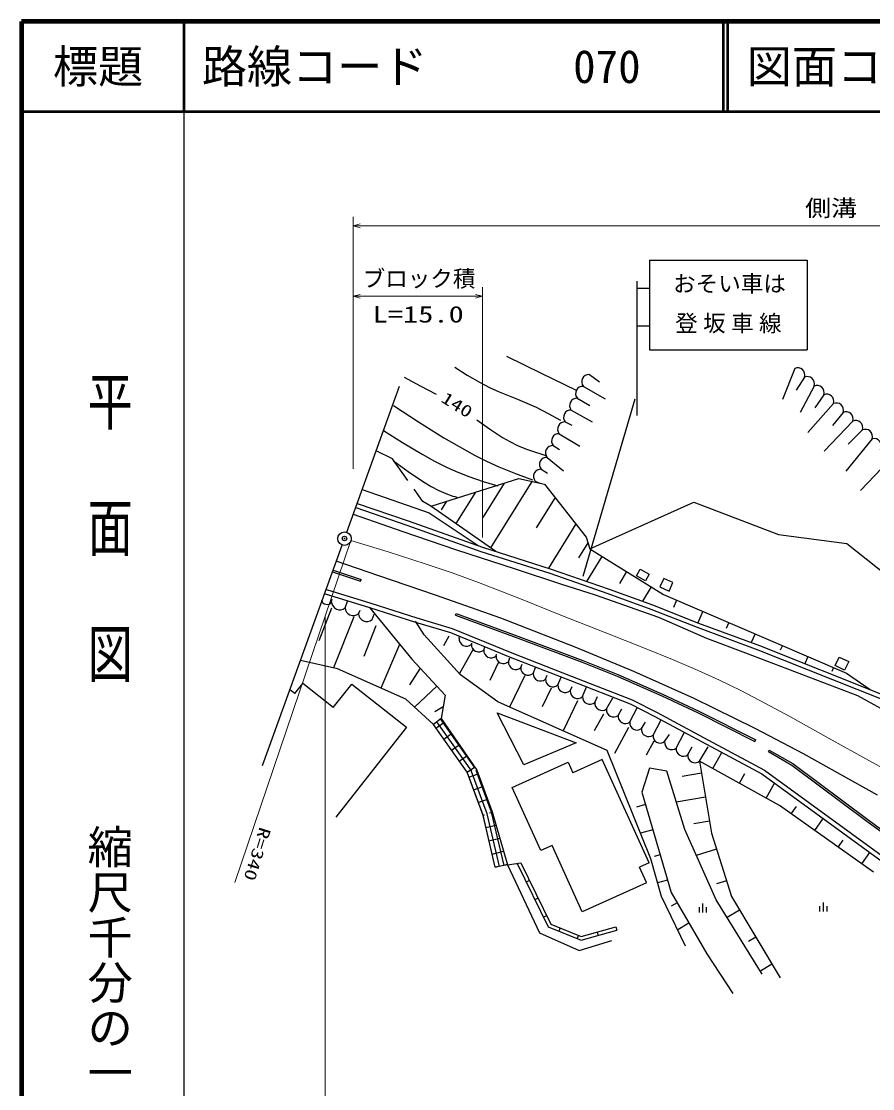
# Model space of a CAD drawing. Units: millimetres, scale not verified. Extents: x 40000 to 680000, y 20000 to 380000.
# Drawn here: x 40000 to 134331, y 261713 to 380000 of the extents above; entities that cross this region are included whole.
import ezdxf
from ezdxf.enums import TextEntityAlignment as Align

# ---------------------------------------------------------------- set-up
doc = ezdxf.new("R2010")
doc.units = ezdxf.units.MM
doc.header["$LTSCALE"] = 1000
doc.header["$PDMODE"] = 32
doc.header["$PDSIZE"] = 500
doc.linetypes.add('CHAIN', pattern=[18.5, 12, -1.5, 3.5, -1.5])
for name, color, linetype, lineweight in [('M-BGD', 7, 'Continuous', 25), ('M-BMK', 2, 'CHAIN', 13), ('M-BMK-OTRS', 5, 'Continuous', 25), ('M-BMK-SRVR', 3, 'Continuous', 25), ('M-STR-HTXT', 7, 'Continuous', 13), ('M-STR-STRC', 7, 'Continuous', 25), ('M-TTL', 2, 'Continuous', 140), ('M-TTL-BAND', 7, 'Continuous', 25), ('M-TTL-LINE', 7, 'Continuous', 50)]:
    doc.layers.add(name, color=color, linetype=linetype, lineweight=lineweight)
doc.layers.add('M-OTRS', color=6, linetype='Continuous')
doc.layers.add('M-TTL-TXT', color=7, linetype='Continuous')
doc.styles.add('@ＭＳ ゴシック', font='')
doc.styles.add('ＭＳ ゴシック', font='')
doc.styles.get('@ＭＳ ゴシック').set_extended_font_data('@MS Gothic')
doc.styles.get('ＭＳ ゴシック').set_extended_font_data('MS Gothic')

msp = doc.modelspace()

# ---------------------------------------------------------------- hatches: boundary and pattern name
at = {"layer": 'M-BGD'}
h = msp.add_hatch(dxfattribs=at)
h.set_pattern_fill('USER', color=256, style=0, pattern_type=2)
h.set_pattern_definition([(125.217, (89397, 296776), (-408.485, -288.34), []), (215.217, (89397, 296776), (1730, -2450.9), []), (215.22, (88940, 298290), (1730, -2450.9), [])])
h.paths.add_polyline_path([(89397, 296776), (85664, 302064), (86507, 302738), (90464, 296996)])
h = msp.add_hatch(dxfattribs=at)
h.set_pattern_fill('USER', color=256, style=0, pattern_type=2)
h.set_pattern_definition([(110.225, (91155, 292004), (-469.17, -172.853), []), (200.225, (91155, 292004), (1037.1, -2815), []), (200.225, (91106, 293584), (1037, -2815), [])])
h.paths.add_polyline_path([(91155, 292004), (89397, 296776), (90464, 296996), (92160, 292380)])
h = msp.add_hatch(dxfattribs=at)
h.set_pattern_fill('USER', color=256, style=0, pattern_type=2)
h.set_pattern_definition([(103.223, (92505, 286257), (-486.743, -114.37), []), (193.223, (92505, 286257), (686.2, -2920.5), []), (193.22, (92649, 287832), (686.2, -2920.5), [])])
h.paths.add_polyline_path([(92505, 286257), (91155, 292004), (92160, 292380), (93887, 286509)])

# ---------------------------------------------------------------- linework, layer by layer
for p, q in [((102939, 340856), (104063, 340044)), ((125702, 341529), (124332, 338104)), ((102273, 339545), (104688, 338171)), ((126773, 340555), (125873, 339132)), ((127843, 339581), (126302, 336648)), ((128913, 338607), (127929, 337162)), ((101607, 338233), (103002, 337422)), ((129984, 337633), (127158, 334422)), ((100941, 336922), (103252, 335611)), ((131054, 336659), (129898, 335192)), ((100275, 335611), (101004, 335236)), ((132125, 335685), (128956, 332367)), ((99609, 334299), (101878, 332926)), ((134266, 333737), (131354, 330140)), ((133195, 334711), (131611, 333137)), ((81135, 331523), (79322, 332407)), ((98943, 332988), (99630, 332551)), ((82829, 329099), (81135, 331523)), ((98277, 331677), (100067, 330178)), ((136107, 331310), (132981, 327999)), ((97611, 330366), (98319, 329928)), ((85511, 326300), (95110, 329335)), ((96548, 329017), (92001, 321665)), ((95110, 329335), (97987, 328699)), ((96945, 329054), (97444, 328819)), ((77779, 328132), (85181, 325523)), ((84476, 326794), (83535, 328158)), ((90310, 327817), (88158, 324337)), ((93510, 328829), (91142, 325001)), ((97987, 328699), (102575, 322841)), ((77220, 326582), (82867, 324650)), ((85370, 326276), (84476, 326794)), ((87111, 326806), (86536, 325876)), ((99134, 327235), (97056, 323876)), ((102975, 321547), (114525, 326709)), ((114525, 326709), (123885, 323114)), ((76786, 325379), (82278, 323463)), ((77050, 326111), (82703, 324177)), ((85181, 325523), (90615, 321903)), ((92590, 321255), (85370, 326276)), ((82703, 324177), (90930, 321261)), ((82867, 324650), (91089, 321734)), ((101428, 324306), (98395, 319402)), ((82278, 323463), (88227, 321437)), ((123885, 323114), (131475, 322144)), ((102775, 322194), (101747, 320532)), ((102575, 322841), (102975, 321547)), ((131475, 322144), (138952, 316151)), ((88227, 321437), (94736, 319325)), ((90930, 321261), (98544, 318830)), ((91089, 321734), (98702, 319304)), ((104339, 320703), (102627, 317935)), ((102975, 321547), (111163, 316482)), ((79599, 318544), (74902, 320158)), ((74485, 319002), (77583, 317946)), ((74553, 319190), (77647, 318136)), ((85904, 316413), (79599, 318544)), ((94736, 319325), (99737, 317643)), ((98544, 318830), (104976, 316586)), ((98702, 319304), (105142, 317058)), ((107069, 319015), (106264, 317714)), ((108163, 318530), (108554, 319274)), ((109163, 318005), (108163, 318530)), ((108554, 319274), (109553, 318749)), ((109553, 318749), (109163, 318005)), ((111179, 318259), (110757, 317323)), ((112195, 317802), (111179, 318259)), ((73822, 317043), (78710, 315509)), ((77583, 317946), (77647, 318136)), ((99737, 317643), (103573, 316436)), ((105142, 317058), (109939, 315334)), ((109798, 317326), (108816, 315738)), ((110757, 317323), (111774, 316865)), ((111774, 316865), (112195, 317802)), ((73672, 316566), (78560, 315032)), ((74372, 315648), (74456, 315947)), ((93122, 313870), (85904, 316413)), ((103573, 316436), (110587, 313979)), ((104976, 316586), (109762, 314866)), ((111163, 316482), (131426, 307764)), ((112611, 315859), (112262, 315048)), ((74375, 314956), (72947, 311342)), ((75867, 314996), (76155, 315750)), ((77361, 314344), (77559, 314753)), ((78560, 315032), (83659, 313419)), ((78560, 315032), (83271, 309311)), ((78710, 315509), (83806, 313897)), ((109762, 314866), (114871, 312847)), ((109939, 315334), (115050, 313314)), ((76834, 313985), (74602, 308334)), ((78855, 313693), (79111, 314309)), ((84619, 312002), (83692, 313509)), ((83806, 313897), (87732, 312727)), ((88117, 314179), (88186, 314367)), ((88117, 314179), (95222, 311574)), ((88186, 314367), (95292, 311762)), ((101371, 310654), (93122, 313870)), ((110587, 313979), (115933, 311651)), ((115505, 314614), (114961, 313349)), ((79292, 313014), (77947, 309608)), ((83659, 313419), (87565, 312255)), ((87732, 312727), (94336, 309997)), ((114871, 312847), (121602, 310341)), ((115050, 313314), (121781, 310808)), ((118400, 313369), (118110, 312695)), ((88676, 307559), (84619, 312002)), ((87379, 311866), (86771, 310799)), ((87565, 312255), (94150, 309533)), ((88496, 311602), (88537, 311866)), ((95222, 311574), (102128, 308989)), ((95292, 311762), (102200, 309176)), ((115933, 311651), (120244, 310013)), ((121295, 312123), (120874, 311146)), ((81896, 310920), (79838, 306093)), ((90046, 310347), (88541, 307706)), ((89864, 310958), (89957, 311093)), ((91232, 310314), (91352, 310670)), ((94336, 309997), (101018, 307397)), ((107878, 307961), (101371, 310654)), ((120244, 310013), (132648, 305277)), ((121602, 310341), (135274, 304905)), ((121781, 310808), (135491, 305356)), ((124326, 310819), (124100, 310295)), ((75047, 308232), (70939, 309174)), ((83271, 309311), (86979, 305333)), ((92844, 308888), (91917, 306950)), ((92601, 309670), (92648, 309872)), ((93969, 309026), (94143, 309474)), ((94150, 309533), (100837, 306931)), ((95338, 308382), (95488, 308751)), ((102128, 308989), (106007, 307434)), ((102200, 309176), (106085, 307619)), ((127166, 309597), (126824, 308803)), ((130180, 308594), (130631, 309540)), ((130631, 309540), (131677, 309042)), ((131677, 309042), (131227, 308096)), ((82597, 304862), (75047, 308232)), ((84198, 308317), (83012, 306468)), ((92781, 304584), (88676, 307559)), ((96706, 307738), (96958, 308402)), ((106085, 307619), (111059, 305447)), ((114571, 304946), (107878, 307961)), ((130006, 308375), (129821, 307946)), ((131227, 308096), (130180, 308594)), ((131426, 307764), (134039, 305934)), ((70297, 305513), (71173, 306623)), ((74570, 303941), (71173, 306623)), ((74570, 303941), (76630, 306549)), ((76630, 306549), (82691, 301762)), ((95773, 307486), (94103, 303995)), ((98074, 307094), (98254, 307530)), ((99443, 306450), (99799, 307306)), ((100837, 306931), (107472, 304354)), ((101018, 307397), (107678, 304811)), ((106007, 307434), (110976, 305265)), ((70297, 305513), (69768, 305931)), ((86052, 306328), (83548, 303994)), ((86979, 305333), (86507, 302738)), ((98703, 306085), (97724, 304038)), ((100811, 305806), (101044, 306285)), ((102180, 305162), (102639, 306235)), ((103548, 304518), (103860, 305188)), ((110976, 305265), (114997, 303353)), ((111059, 305447), (115085, 303533)), ((132648, 305277), (139114, 301742)), ((85664, 302064), (82597, 304862)), ((86743, 304036), (85831, 303461)), ((104912, 299181), (92781, 304584)), ((101632, 304683), (100038, 301352)), ((104837, 303795), (105529, 305014)), ((107472, 304354), (110208, 302946)), ((107678, 304811), (110440, 303389)), ((121325, 301618), (114571, 304946)), ((92716, 303352), (101474, 300021)), ((95671, 297603), (92716, 303352)), ((104494, 303233), (103489, 301361)), ((106126, 303072), (106526, 303793)), ((107415, 302348), (108220, 303918)), ((110208, 302946), (115351, 300186)), ((110440, 303389), (115587, 300627)), ((114997, 303353), (121292, 300176)), ((115085, 303533), (121382, 300355)), ((82691, 301762), (74835, 291814)), ((86507, 302738), (85664, 302064)), ((89397, 296776), (85664, 302064)), ((86507, 302738), (90464, 296996)), ((107287, 301734), (105735, 298841)), ((108704, 301625), (109167, 302323)), ((109993, 300902), (110886, 302572)), ((111281, 300179), (111808, 300953)), ((112570, 299455), (113477, 301227)), ((115587, 300627), (122331, 297011)), ((126673, 298813), (121325, 301618)), ((101474, 300021), (95671, 297603)), ((110080, 300235), (109240, 298669)), ((113859, 298732), (114349, 299582)), ((115148, 298009), (116118, 299607)), ((115351, 300186), (122064, 296587)), ((121292, 300176), (121382, 300355)), ((104361, 298195), (101124, 296726)), ((109563, 286732), (104361, 298195)), ((109741, 287166), (104912, 299181)), ((116622, 297190), (117612, 298974)), ((122777, 299061), (122877, 299234)), ((122777, 299061), (125366, 297575)), ((122877, 299234), (125476, 297742)), ((134885, 294251), (126673, 298813)), ((90464, 296996), (92160, 292380)), ((94381, 295078), (100593, 297897)), ((100593, 297897), (101124, 296726)), ((109614, 297238), (108757, 294588)), ((111524, 296887), (109614, 297238)), ((123994, 293099), (115148, 298009)), ((115148, 298009), (116473, 290020)), ((122331, 297011), (139640, 284408)), ((125366, 297575), (133827, 291253)), ((125476, 297742), (133946, 291414)), ((91155, 292004), (89397, 296776)), ((113511, 290435), (111524, 296887)), ((115369, 296677), (113211, 296319)), ((119571, 295554), (120179, 296649)), ((122064, 296587), (139346, 284004)), ((97551, 288093), (94381, 295078)), ((108757, 294588), (111991, 283443)), ((122520, 293917), (123444, 295582)), ((115811, 294014), (112574, 293478)), ((92160, 292380), (93887, 286509)), ((109161, 293195), (108171, 292908)), ((134439, 285694), (123994, 293099)), ((125300, 292173), (125877, 292987)), ((92505, 286257), (91155, 292004)), ((116252, 291351), (114526, 291065)), ((127911, 290322), (128850, 291646)), ((133827, 291253), (142418, 284996)), ((133946, 291414), (142536, 285158)), ((109970, 290409), (108598, 290010)), ((116980, 282640), (113511, 290435)), ((116473, 290020), (118694, 283005)), ((98815, 288666), (97551, 288093)), ((102156, 281304), (98815, 288666)), ((130522, 288471), (131071, 289245)), ((110778, 287622), (110123, 287432)), ((117028, 288266), (114791, 287558)), ((133133, 286620), (134025, 287878)), ((93887, 286509), (92505, 286257)), ((93887, 286509), (95363, 286728)), ((93887, 286509), (97403, 278979)), ((94948, 286667), (98362, 279647)), ((95363, 286728), (98654, 279959)), ((109563, 286732), (108493, 286246)), ((110939, 282993), (109741, 287166)), ((109265, 284547), (108493, 286246)), ((96311, 284778), (95951, 284603)), ((109255, 284525), (102156, 281304)), ((111587, 284836), (110501, 284520)), ((118139, 284759), (117034, 284409)), ((97259, 282828), (96900, 282653)), ((113605, 277507), (110939, 282993)), ((111991, 283443), (115966, 276652)), ((118694, 283005), (124072, 273989)), ((112654, 282311), (112008, 281933)), ((115090, 281825), (115090, 281225)), ((115490, 282223), (115490, 281223)), ((115890, 281825), (115890, 281225)), ((122085, 274418), (116980, 282640)), ((128447, 281943), (128447, 281343)), ((128847, 282340), (128847, 281340)), ((129247, 281943), (129247, 281343)), ((98208, 280878), (97848, 280703)), ((119591, 281502), (118201, 280673)), ((98362, 279647), (102016, 278155)), ((98654, 279959), (102040, 278577)), ((99716, 279526), (99565, 279155)), ((102016, 278155), (105994, 279274)), ((102040, 278577), (105886, 279659)), ((105886, 279659), (105994, 279274)), ((113979, 280047), (112727, 279314)), ((97403, 278979), (101810, 277040)), ((101724, 278706), (101572, 278336)), ((101810, 277040), (105432, 278145)), ((103799, 279072), (103907, 278687)), ((121383, 278497), (120582, 278019)), ((115966, 276652), (118850, 272248)), ((123176, 275492), (121893, 274726))]:
    msp.add_line(p, q, dxfattribs=at)
for points in [[(93750, 342884), (97605, 341016), (101464, 339128)], [(88016, 341673), (89403, 340792), (90825, 339959), (91865, 339431), (92932, 338956), (94989, 338120), (97030, 337226), (98382, 336540), (99728, 335817)], [(82414, 340549), (84194, 339621), (85962, 338668)], [(81231, 337432), (84007, 335619), (86825, 333850), (88496, 332863), (90197, 331928), (91529, 331260), (92893, 330642), (94765, 329893), (96658, 329193)], [(90483, 335830), (91877, 334838), (93316, 333890), (94138, 333417), (94986, 332997), (95975, 332597), (96988, 332252), (97552, 332075), (98129, 331901)], [(80140, 334646), (82251, 333310), (84403, 332019), (85770, 331266), (87173, 330562), (88366, 330025), (89591, 329541), (91178, 329001), (92781, 328507)], [(81231, 331294), (82872, 330105), (84563, 328957), (85394, 328452), (86251, 328001), (87020, 327671), (87820, 327393), (88039, 327324), (88258, 327255)]]:
    msp.add_lwpolyline(points, dxfattribs=at)
for centre, radius, start, end in [((102880, 340062), 797, 85.69219, 220.45245), ((126034, 340819), 784, 340.31767, 115.07794), ((102214, 338750), 797, 85.69219, 220.45245), ((127105, 339845), 784, 340.31767, 115.07794), ((128175, 338871), 784, 340.31767, 115.07794), ((129246, 337897), 784, 340.31767, 115.07794), ((101547, 337439), 797, 85.69219, 220.45245), ((130316, 336923), 784, 340.31767, 115.07794), ((100881, 336128), 797, 85.69219, 220.45245), ((131387, 335949), 784, 340.31767, 115.07794), ((100215, 334816), 797, 85.69219, 220.45245), ((132457, 334975), 784, 340.31767, 115.07794), ((133527, 334001), 784, 340.31767, 115.07794), ((99549, 333505), 797, 85.69219, 220.45245), ((134463, 332931), 830, 330.61084, 103.77333), ((98883, 332194), 797, 85.69219, 220.45245), ((98217, 330882), 797, 85.69219, 220.45245), ((97551, 329571), 797, 85.69219, 220.45245), ((73865, 315997), 616, 190.64374, 325.404), ((75285, 315702), 914, 183.38846, 309.48845), ((76780, 315050), 914, 183.38846, 309.48845), ((78274, 314398), 914, 183.38846, 309.48845), ((89317, 311571), 822, 177.85181, 311.74594), ((90685, 310927), 822, 177.85181, 311.74594), ((92054, 310283), 822, 177.85181, 311.74594), ((93422, 309639), 822, 177.85181, 311.74594), ((94791, 308995), 822, 177.85181, 311.74594), ((96159, 308351), 822, 177.85181, 311.74594), ((97527, 307707), 822, 177.85181, 311.74594), ((98896, 307063), 822, 177.85181, 311.74594), ((100264, 306419), 822, 177.85181, 311.74594), ((101633, 305775), 822, 177.85181, 311.74594), ((103001, 305131), 822, 177.85181, 311.74594), ((104343, 304425), 801, 173.32144, 308.0817), ((105632, 303702), 801, 173.32144, 308.0817), ((106921, 302978), 801, 173.32144, 308.0817), ((108210, 302255), 801, 173.32144, 308.0817), ((109499, 301532), 801, 173.32144, 308.0817), ((110788, 300809), 801, 173.32144, 308.0817), ((112077, 300085), 801, 173.32144, 308.0817), ((113365, 299362), 801, 173.32144, 308.0817), ((114654, 298639), 801, 173.32144, 308.0817)]:
    msp.add_arc(centre, radius, start, end, dxfattribs=at)
at = {"layer": 'M-BMK'}
msp.add_lwpolyline([(76526, 322453), (80649, 321199), (84762, 319886), (87722, 318869), (90672, 317792), (95319, 315984), (99955, 314127), (104593, 312296), (109241, 310465), (112136, 309284), (115010, 308047), (117375, 306966), (119722, 305826), (122455, 304410), (125161, 302941), (129522, 300515), (133897, 298094), (138262, 295678)], dxfattribs=at)
msp.add_lwpolyline([(76526, 322453), (80649, 321199), (84762, 319886), (87722, 318869), (90672, 317792), (95319, 315984), (99955, 314127), (104593, 312296), (109241, 310465), (112136, 309284), (115010, 308047), (117375, 306966), (119722, 305826), (122455, 304410), (125161, 302941), (129522, 300515), (133897, 298094), (138262, 295678)], dxfattribs=at)
msp.add_lwpolyline([(76526, 322453), (80649, 321199), (84762, 319886), (87722, 318869), (90672, 317792), (95319, 315984), (99955, 314127), (104593, 312296), (109241, 310465), (112136, 309284), (115010, 308047), (117375, 306966), (119722, 305826), (122455, 304410), (125161, 302941), (129522, 300515), (133897, 298094), (138262, 295678)], dxfattribs=at)
msp.add_lwpolyline([(76526, 322453), (80649, 321199), (84762, 319886), (87722, 318869), (90672, 317792), (95319, 315984), (99955, 314127), (104593, 312296), (109241, 310465), (112136, 309284), (115010, 308047), (117375, 306966), (119722, 305826), (122455, 304410), (125161, 302941), (129522, 300515), (133897, 298094), (138262, 295678)], dxfattribs=at)
msp.add_lwpolyline([(76526, 322453), (80649, 321199), (84762, 319886), (87722, 318869), (90672, 317792), (95319, 315984), (99955, 314127), (104593, 312296), (109241, 310465), (112136, 309284), (115010, 308047), (117375, 306966), (119722, 305826), (122455, 304410), (125161, 302941), (129522, 300515), (133897, 298094), (138262, 295678)], dxfattribs=at)
at = {"layer": 'M-BMK-OTRS'}
for p, q in [((76062, 323374), (81911, 339581)), ((66736, 297527), (75553, 321963))]:
    msp.add_line(p, q, dxfattribs=at)
at = {"layer": 'M-BMK-SRVR'}
msp.add_circle((75808, 322668), 746, dxfattribs=at)
at = {"layer": 'M-OTRS'}
msp.add_point((75799, 322693), dxfattribs=at)
at = {"layer": 'M-STR-HTXT'}
for p, q in [((76786, 330394), (76786, 358337)), ((76786, 357337), (198599, 357337)), ((91089, 350525), (91089, 322809)), ((76786, 349525), (91089, 349525)), ((76526, 322453), (63640, 284543)), ((73672, 313985), (73672, 242391))]:
    msp.add_line(p, q, dxfattribs=at)
for points in [[(77536, 357122), (76786, 357337), (77536, 357551)], [(77536, 349309), (76786, 349525), (77536, 349739)], [(90339, 349740), (91089, 349525), (90339, 349311)]]:
    msp.add_lwpolyline(points, dxfattribs=at)
at = {"layer": 'M-STR-STRC'}
for p, q in [((109591, 353523), (127092, 353523)), ((109591, 353523), (109591, 343591)), ((127092, 353523), (127092, 343591)), ((108215, 351198), (108215, 336320)), ((108215, 350414), (109591, 350414)), ((108215, 346264), (109591, 346264)), ((109591, 343591), (127092, 343591)), ((102252, 318512), (108015, 338165))]:
    msp.add_line(p, q, dxfattribs=at)
at = {"layer": 'M-TTL'}
for p, q in [((40000, 380000), (40000, 20000)), ((680000, 380000), (40000, 380000))]:
    msp.add_line(p, q, dxfattribs=at)
at = {"layer": 'M-TTL-BAND'}
msp.add_line((58000, 370000), (58000, 20000), dxfattribs=at)
at = {"layer": 'M-TTL-LINE'}
for p, q in [((58000, 380000), (58000, 370000)), ((117750, 380000), (117750, 370000)), ((118250, 380000), (118250, 370000)), ((40000, 370000), (680000, 370000))]:
    msp.add_line(p, q, dxfattribs=at)

# ---------------------------------------------------------------- texts
at = {"layer": 'M-BGD', "style": 'ＭＳ ゴシック', "width": 1.35}
msp.add_text('140', height=1320, rotation=328.1, dxfattribs=at).set_placement((86174, 337567), align=Align.BOTTOM_LEFT)
at = {"layer": 'M-STR-HTXT', "style": 'ＭＳ ゴシック'}
for s, width, p in [('側溝\u3000\u3000L=142.0', 1.15, (126849, 357837)), ('L=15.0', 1.35, (78927, 346068))]:
    msp.add_text(s, height=1833, dxfattribs=dict(at, width=width)).set_placement(p, align=Align.BOTTOM_LEFT)
msp.add_text('ブロック積', height=1833, dxfattribs=at).set_placement((77813, 350025), align=Align.BOTTOM_LEFT)
at = {"layer": 'M-STR-HTXT', "style": 'ＭＳ ゴシック', "width": 1.35}
msp.add_text('R=340', height=1320, rotation=252.8, dxfattribs=at).set_placement((66035, 290914), align=Align.BOTTOM_LEFT)
at = {"layer": 'M-STR-STRC', "style": 'ＭＳ ゴシック'}
msp.add_text('おそい車は', height=1833, dxfattribs=at).set_placement((112217, 349467), align=Align.BOTTOM_LEFT)
at = {"layer": 'M-STR-STRC', "insert": (112442, 345410), "char_height": 1833, "attachment_point": 7, "style": 'ＭＳ ゴシック'}
msp.add_mtext('\\T1.24;登坂車線', dxfattribs=at)
at = {"layer": 'M-TTL-BAND', "style": '@ＭＳ ゴシック', "width": 1.4}
msp.add_text('平  面  図', height=3666, rotation=270, dxfattribs=at).set_placement((49777, 306475), align=Align.MIDDLE_RIGHT)
at = {"layer": 'M-TTL-BAND', "style": '@ＭＳ ゴシック'}
msp.add_text('縮尺千分の一', height=3666, rotation=270, dxfattribs=at).set_placement((49777, 261030), align=Align.MIDDLE_RIGHT)
at = {"layer": 'M-TTL-TXT', "style": 'ＭＳ ゴシック'}
msp.add_text('標題', height=3666, dxfattribs=at).set_placement((48500, 375000), align=Align.MIDDLE_CENTER)
for s, p in [('路線コード', (60000, 375000)), ('070', (101142, 375000)), ('070', (101142, 375000)), ('図面コード', (120380, 375000))]:
    msp.add_text(s, height=3666, dxfattribs=at).set_placement(p, align=Align.MIDDLE_LEFT)

doc.saveas('drawing.dxf')
